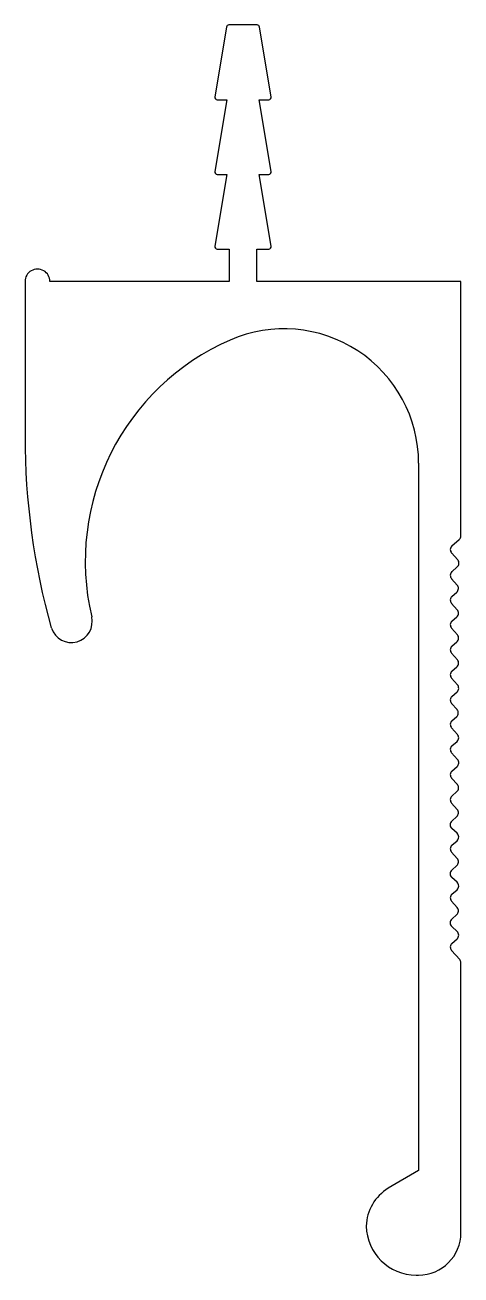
# Model space of a CAD drawing. Extents: x 750.1 to 767.6, y 599 to 649.2.
import ezdxf

# ---------------------------------------------------------------- set-up
doc = ezdxf.new("R2010")
doc.units = 0
doc.layers.add('CIZGI', color=7, linetype='CONTINUOUS')

msp = doc.modelspace()

# ---------------------------------------------------------------- linework, layer by layer
at = {"layer": 'CIZGI'}
for p, q in [((758.184, 649.136), (757.718, 646.334)), ((759.414, 649.219), (758.283, 649.219)), ((759.979, 646.334), (759.512, 649.136)), ((758.198, 646.217), (757.718, 643.334)), ((757.817, 646.217), (758.198, 646.217)), ((759.979, 643.334), (759.498, 646.217)), ((759.498, 646.217), (759.88, 646.217)), ((758.198, 643.217), (757.718, 640.334)), ((757.816, 643.217), (758.198, 643.217)), ((759.979, 640.334), (759.498, 643.217)), ((759.498, 643.217), (759.88, 643.217)), ((757.816, 640.217), (758.298, 640.217)), ((758.298, 640.217), (758.298, 638.917)), ((759.398, 638.917), (759.398, 640.217)), ((759.398, 640.217), (759.88, 640.217)), ((750.098, 638.917), (750.098, 632.703)), ((758.298, 638.917), (751.098, 638.917)), ((767.598, 638.917), (759.398, 638.917)), ((767.598, 628.709), (767.598, 638.917)), ((765.898, 631.617), (765.898, 603.217)), ((767.237, 628.297), (767.531, 628.559)), ((767.468, 627.738), (767.221, 628.014)), ((767.237, 627.264), (767.451, 627.455)), ((767.447, 626.727), (767.221, 626.981)), ((767.237, 626.272), (767.431, 626.445)), ((767.449, 625.733), (767.221, 625.989)), ((767.237, 625.275), (767.433, 625.45)), ((767.454, 624.731), (767.221, 624.993)), ((767.237, 624.27), (767.438, 624.449)), ((767.453, 623.727), (767.221, 623.987)), ((767.237, 623.266), (767.437, 623.444)), ((767.456, 622.72), (767.221, 622.983)), ((767.237, 622.256), (767.44, 622.437)), ((767.442, 621.726), (767.221, 621.974)), ((767.237, 621.276), (767.425, 621.444)), ((767.455, 620.731), (767.221, 620.993)), ((767.237, 620.269), (767.439, 620.449)), ((767.457, 619.721), (767.221, 619.986)), ((767.237, 619.256), (767.441, 619.438)), ((767.454, 618.712), (767.221, 618.973)), ((767.237, 618.25), (767.438, 618.429)), ((767.447, 617.714), (767.221, 617.967)), ((767.226, 617.249), (767.431, 617.431)), ((767.441, 616.758), (767.226, 616.95)), ((767.445, 615.744), (767.221, 615.995)), ((767.237, 616.277), (767.441, 616.46)), ((767.226, 615.28), (767.429, 615.461)), ((767.441, 614.79), (767.226, 614.982)), ((767.237, 614.309), (767.441, 614.491)), ((767.447, 613.773), (767.221, 614.026)), ((767.226, 613.308), (767.431, 613.49)), ((767.441, 612.817), (767.226, 613.009)), ((767.237, 612.336), (767.441, 612.519)), ((767.548, 611.688), (767.221, 612.054)), ((767.598, 600.717), (767.598, 611.555)), ((765.898, 603.217), (764.682, 602.498)), ((765.798, 599.017), (765.898, 599.017))]:
    msp.add_line(p, q, dxfattribs=at)
for centre, radius, start, end in [((758.283, 649.119), 0.1, 90, 170.3856), ((759.414, 649.119), 0.1, 9.6144, 90), ((757.817, 646.317), 0.1, 170.3856, 270), ((759.88, 646.317), 0.1, 270, 9.6144), ((757.816, 643.317), 0.1, 170.5377, 270), ((759.88, 643.317), 0.1, 270, 9.4623), ((757.816, 640.317), 0.1, 170.5377, 270), ((759.88, 640.317), 0.1, 270, 9.4623), ((750.598, 638.917), 0.5, 0, 180.0285), ((762.217, 627.676), 9.7, 113.5634, 193.2291), ((760.498, 631.617), 5.4, 0, 113.5634), ((778.798, 632.703), 28.7, 180, 195.5561), ((767.398, 628.709), 0.2, 311.7136, 0), ((767.37, 628.147), 0.2, 131.7136, 221.7633), ((767.318, 627.605), 0.2, 311.7136, 41.7633), ((767.37, 627.115), 0.2, 131.7136, 221.7633), ((767.298, 626.594), 0.2, 311.7136, 41.7633), ((767.37, 626.122), 0.2, 131.7136, 221.7633), ((767.3, 625.6), 0.2, 311.7136, 41.7633), ((751.954, 625.263), 0.843, 198.7407, 13.2291), ((767.37, 625.126), 0.2, 131.7136, 221.7633), ((767.305, 624.598), 0.2, 311.7136, 41.7633), ((767.37, 624.12), 0.2, 131.7136, 221.7633), ((767.304, 623.594), 0.2, 311.7136, 41.7633), ((767.37, 623.117), 0.2, 131.7136, 221.7633), ((767.307, 622.587), 0.2, 311.7136, 41.7633), ((767.37, 622.107), 0.2, 131.7136, 221.7633), ((767.292, 621.593), 0.2, 311.7136, 41.7633), ((767.37, 621.126), 0.2, 131.7136, 221.7633), ((767.306, 620.598), 0.2, 311.7136, 41.7633), ((767.37, 620.119), 0.2, 131.7136, 221.7633), ((767.308, 619.588), 0.2, 311.7136, 41.7633), ((767.37, 619.107), 0.2, 131.7136, 221.7633), ((767.305, 618.579), 0.2, 311.7136, 41.7633), ((767.37, 618.101), 0.2, 131.7136, 221.7633), ((767.298, 617.581), 0.2, 311.7136, 41.7633), ((767.359, 617.099), 0.2, 131.7136, 228.2864), ((767.308, 616.609), 0.2, 311.7136, 48.2864), ((767.37, 616.128), 0.2, 131.7136, 221.7633), ((767.296, 615.61), 0.2, 311.7136, 41.7633), ((767.359, 615.131), 0.2, 131.7136, 228.2864), ((767.308, 614.64), 0.2, 311.7136, 48.2864), ((767.37, 614.16), 0.2, 131.7136, 221.7633), ((767.298, 613.64), 0.2, 311.7136, 41.7633), ((767.359, 613.158), 0.2, 131.7136, 228.2864), ((767.308, 612.668), 0.2, 311.7136, 48.2864), ((767.37, 612.187), 0.2, 131.7136, 221.7633), ((767.398, 611.555), 0.2, 0, 41.7633), ((765.598, 600.949), 1.8, 120.5913, 178.9399), ((765.798, 601.017), 2, 181.0052, 270), ((765.898, 600.717), 1.7, 270, 0)]:
    msp.add_arc(centre, radius, start, end, dxfattribs=at)

doc.saveas('drawing.dxf')
